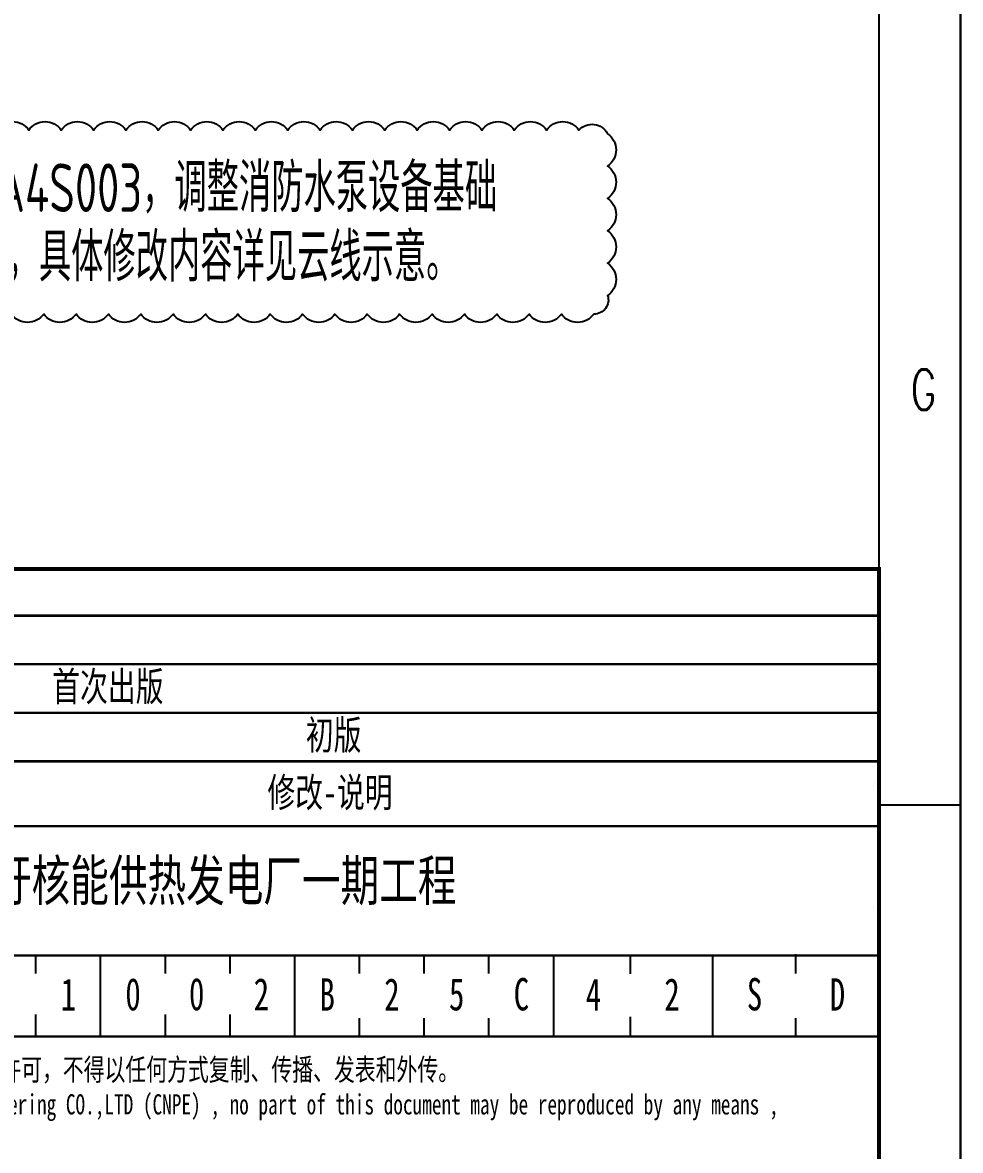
# Model space of a CAD drawing. Extents: x 214073 to 274589, y -287361 to -130190.
# Drawn here: x 267726 to 273523, y -231766 to -224797 of the extents above; entities that cross this region are included whole.
import ezdxf

# ---------------------------------------------------------------- set-up
doc = ezdxf.new("R2010")
doc.units = 0
doc.header["$LTSCALE"] = 500
doc.header["$MEASUREMENT"] = 0
doc.layers.get('0').update_dxf_attribs({"linetype": 'CONTINUOUS'})
doc.layers.add('1', color=7, linetype='CONTINUOUS')
doc.layers.add('TEXT', color=7, linetype='CONTINUOUS')
doc.layers.add('_TSZ_PLOT_MARK', color=1, linetype='CONTINUOUS', plot=False)
doc.styles.add('ACP1000普通样式', font='tssdeng.shx', dxfattribs={"width": 0.7, "bigfont": 'tssdchn.shx'})
doc.styles.add('HZ', font='romans.shx', dxfattribs={"width": 0.7, "bigfont": 'hz.shx'})
doc.styles.add('宋体', font='', dxfattribs={"width": 0.7})
doc.styles.get('宋体').set_extended_font_data('SimSun')

# ---------------------------------------------------------------- blocks, each defined once
blk = doc.blocks.new('图签')
at = {"layer": '1'}
for p, q in [((0, 60.06), (0, 131.76)), ((-0.72, 105.01), (-0.72, 105.01)), ((-0.72, 105.01), (-0.72, 105.01)), ((-0.72, 105.01), (-0.72, 105.01)), ((-0.72, 105.01), (-0.72, 105.01)), ((-0.53, 105.36), (-0.53, 105.36)), ((-0.53, 105.36), (-0.53, 105.36)), ((-0.53, 105.36), (-0.53, 105.36)), ((-0.53, 105.36), (-0.53, 105.36)), ((-104.2, 81.76), (-104.2, 84)), ((-96.2, 74), (-96.2, 84)), ((-88.2, 81.76), (-88.2, 84)), ((-80.2, 81.76), (-80.2, 84)), ((-72.2, 74), (-72.2, 84)), ((-64.2, 81.76), (-64.2, 84)), ((-56.2, 81.76), (-56.2, 84)), ((-48.2, 81.76), (-48.2, 84)), ((-40.2, 74), (-40.2, 84)), ((-30.71, 81.75), (-30.71, 84)), ((-20.51, 73.94), (-20.51, 83.94)), ((-10.26, 81.76), (-10.26, 84.17)), ((-104.2, 74), (-104.2, 76.72)), ((-88.2, 74), (-88.2, 76.72)), ((-80.2, 74), (-80.2, 76.72)), ((-64.2, 74), (-64.2, 76.27)), ((-56.2, 74), (-56.2, 76.27)), ((-48.2, 74), (-48.2, 76.27)), ((-30.71, 74.09), (-30.71, 76.44)), ((-10.26, 74), (-10.26, 76.27)), ((-0.2, 74), (-180.2, 74))]:
    blk.add_line(p, q, dxfattribs=at)
at = {"layer": '1', "color": 7}
for p, q in [((0.34, 123.67), (0.34, 123.67)), ((0.34, 123.67), (0.34, 123.67)), ((0.34, 123.67), (0.34, 123.67)), ((0.34, 123.67), (0.34, 123.67)), ((-0.69, 89.9), (-0.69, 89.9)), ((-0.69, 89.9), (-0.69, 89.9)), ((-0.69, 89.9), (-0.69, 89.9)), ((-0.69, 89.9), (-0.69, 89.9))]:
    blk.add_line(p, q, dxfattribs=at)
at = {"layer": '1', "color": 7, "const_width": 0.5}
blk.add_lwpolyline([(-180, 0), (0, 0), (0, 131.76), (-180, 131.76)], close=True, dxfattribs=at)
at = {"layer": '1', "color": 7, "const_width": 0.3}
for points in [[(-180.2, 126), (-0.2, 126)], [(-180.2, 120), (-0.2, 120)], [(-180.2, 114), (-0.2, 114)], [(-180.2, 108), (-0.2, 108)], [(-180.2, 100), (-0.2, 100)], [(-180.2, 84), (-0.2, 84)], [(-180.2, 74), (-0.2, 74)], [(-180, 74), (0, 74)]]:
    blk.add_lwpolyline(points, dxfattribs=at)
at = {"linetype": 'Continuous', "insert": (-89.21, 92.99), "char_height": 5, "attachment_point": 5, "style": '宋体'}
blk.add_mtext_dynamic_manual_height_columns(' 江苏徐圩核能供热发电厂一期工程', width=163.6991, gutter_width=1, heights=[0], dxfattribs=at)
at = {"layer": '1', "color": 7, "style": '宋体', "width": 0.7}
blk.add_text('修改-说明', height=3.6, dxfattribs=at).set_placement((-75.58, 102.36))
at = {"layer": '1', "color": 7, "ltscale": 0.8, "style": '宋体', "width": 0.7}
for s, height, p in [('本文件产权属中国核电工程有限公司（CNPE）所有，未经书面许可，不得以任何方式复制、传播、发表和外传。', 2.7, (-178.2, 68.56)), ('This document is the property of China Nuclear Power Engineering CO.,LTD (CNPE) , no part of this document may be reproduced by any means ,', 2.5, (-177.88, 64.36))]:
    blk.add_text(s, height=height, dxfattribs=at).set_placement(p)
blk = doc.blocks.new('*U2924')
blk.add_blockref('图签', (0, 0))

msp = doc.modelspace()

# ---------------------------------------------------------------- linework, layer by layer
at = {"color": 4, "flags": 128}
msp.add_lwpolyline([(273523, -193211.9), (273523, -235261.9)], dxfattribs=at)
msp.add_lwpolyline([(215323, -193711.9), (273019, -193711.9), (273019, -234761.9), (215323, -234761.9)], close=True)
at = {"flags": 128}
msp.add_lwpolyline([(273023, -229630.6), (273523, -229630.6)], dxfattribs=at)
at = {"layer": '1'}
msp.add_line((273019, -231759.1), (273019, -228173.8), dxfattribs=at)
at = {"layer": '1', "color": 7}
msp.add_line((273035.9, -228578.3), (273035.9, -228578.3), dxfattribs=at)
msp.add_line((273035.9, -228578.3), (273035.9, -228578.3), dxfattribs=at)
msp.add_line((273035.9, -228578.3), (273035.9, -228578.3), dxfattribs=at)
msp.add_line((273035.9, -228578.3), (273035.9, -228578.3), dxfattribs=at)
at = {"layer": '1', "color": 2}
msp.add_lwpolyline([(267565.3, -225460.9, -0.520567), (267765.3, -225460.9, -0.520567), (267965.3, -225460.9, -0.520567), (268165.3, -225460.9, -0.520567), (268365.3, -225460.9, -0.520567), (268565.3, -225460.9, -0.520567), (268765.3, -225460.9, -0.520567), (268965.3, -225460.9, -0.520567), (269165.3, -225460.9, -0.520567), (269365.3, -225460.9, -0.520567), (269565.3, -225460.9, -0.520567), (269765.3, -225460.9, -0.520567), (269965.3, -225460.9, -0.520567), (270165.3, -225460.9, -0.520567), (270365.3, -225460.9, -0.520567), (270565.3, -225460.9, -0.520567), (270765.3, -225460.9, -0.520567), (270965.3, -225460.9, -0.520567), (271165.3, -225460.9, -0.520567), (271342.6, -225483.6, -0.520567), (271342.6, -225683.6, -0.520567), (271342.6, -225883.6, -0.520567), (271342.6, -226083.6, -0.520567), (271342.6, -226283.6, -0.520567), (271342.6, -226483.6, -0.520567), (271257, -226598, -0.520567), (271057, -226598, -0.520567), (270857, -226598, -0.520567), (270657, -226598, -0.520567), (270457, -226598, -0.520567), (270257, -226598, -0.520567), (270057, -226598, -0.520567), (269857, -226598, -0.520567), (269657, -226598, -0.520567), (269457, -226598, -0.520567), (269257, -226598, -0.520567), (269057, -226598, -0.520567), (268857, -226598, -0.520567), (268657, -226598, -0.520567), (268457, -226598, -0.520567), (268257, -226598, -0.520567), (268057, -226598, -0.520567), (267857, -226598, -0.520567), (267657, -226598, -0.520567)], format="xyb", dxfattribs=at)
at = {"layer": '_TSZ_PLOT_MARK'}
msp.add_lwpolyline([(214073, -235261.9), (273523, -235261.9), (273523, -193211.9), (214073, -193211.9)], close=True, dxfattribs=at)
msp.add_lwpolyline([(214073, -235261.9), (273523, -235261.9), (273523, -193211.9), (214073, -193211.9)], close=True, dxfattribs=at)
msp.add_lwpolyline([(214073, -235261.9), (273523, -235261.9), (273523, -193211.9), (214073, -193211.9)], close=True, dxfattribs=at)
msp.add_lwpolyline([(214073, -235261.9), (273523, -235261.9), (273523, -193211.9), (214073, -193211.9)], close=True, dxfattribs=at)
msp.add_lwpolyline([(214073, -235261.9), (273523, -235261.9), (273523, -193211.9), (214073, -193211.9)], close=True, dxfattribs=at)
msp.add_lwpolyline([(214073, -235261.9), (273523, -235261.9), (273523, -193211.9), (214073, -193211.9)], close=True, dxfattribs=at)
msp.add_lwpolyline([(214073, -235261.9), (273523, -235261.9), (273523, -193211.9), (214073, -193211.9)], close=True, dxfattribs=at)

# ---------------------------------------------------------------- block references
at = {"xscale": 50, "yscale": 50, "zscale": 50}
msp.add_blockref('*U2924', (273019, -234761.9), dxfattribs=at)

# ---------------------------------------------------------------- texts
at = {"color": 0, "style": 'HZ', "width": 0.7}
msp.add_text('G', height=250, dxfattribs=at).set_placement((273215.7, -227190.3))
at = {"linetype": 'Continuous', "char_height": 200, "attachment_point": 5, "style": '宋体'}
for s, insert in [('1', (268009.4, -230802.4)), ('0', (268409.4, -230802.4)), ('B', (269609.4, -230802.4)), ('2', (270009.4, -230802.4)), ('5', (270409.4, -230802.4)), ('C', (270809.4, -230802.4)), ('4', (271255, -230802.4)), ('2', (271740.4, -230802.4)), ('S', (272250.5, -230802.4)), ('D', (272762.8, -230802.4))]:
    msp.add_mtext_dynamic_manual_height_columns(s, width=6.76, gutter_width=1, heights=[0], dxfattribs=dict(at, insert=insert))
at = {"color": 4, "linetype": 'Continuous', "char_height": 200, "attachment_point": 5, "style": '宋体'}
for s, width, insert in [('0', 100, (268802.6, -230801.4)), ('2', 6.76, (269202.6, -230801.4))]:
    msp.add_mtext_dynamic_manual_height_columns(s, width=width, gutter_width=1, heights=[0], dxfattribs=dict(at, insert=insert))
at = {"layer": '1', "color": 0, "style": '宋体', "width": 0.7}
for s, p in [('首次出版', (267909.8, -228989.1)), ('初版', (269477.1, -229289.1))]:
    msp.add_text(s, height=180.2, dxfattribs=at).set_placement(p)
at = {"layer": 'TEXT', "color": 0, "style": 'ACP1000普通样式', "width": 0.7}
for s, p in [('现依据上游最新资料单20162PRZL25A4S003，调整消防水泵设备基础', (263994, -225967.3)), ('标高信息（由-6.689 调整为-6.715），具体修改内容详见云线示意。', (263994, -226396.2))]:
    msp.add_text(s, height=300, dxfattribs=at).set_placement(p)

doc.saveas('drawing.dxf')
